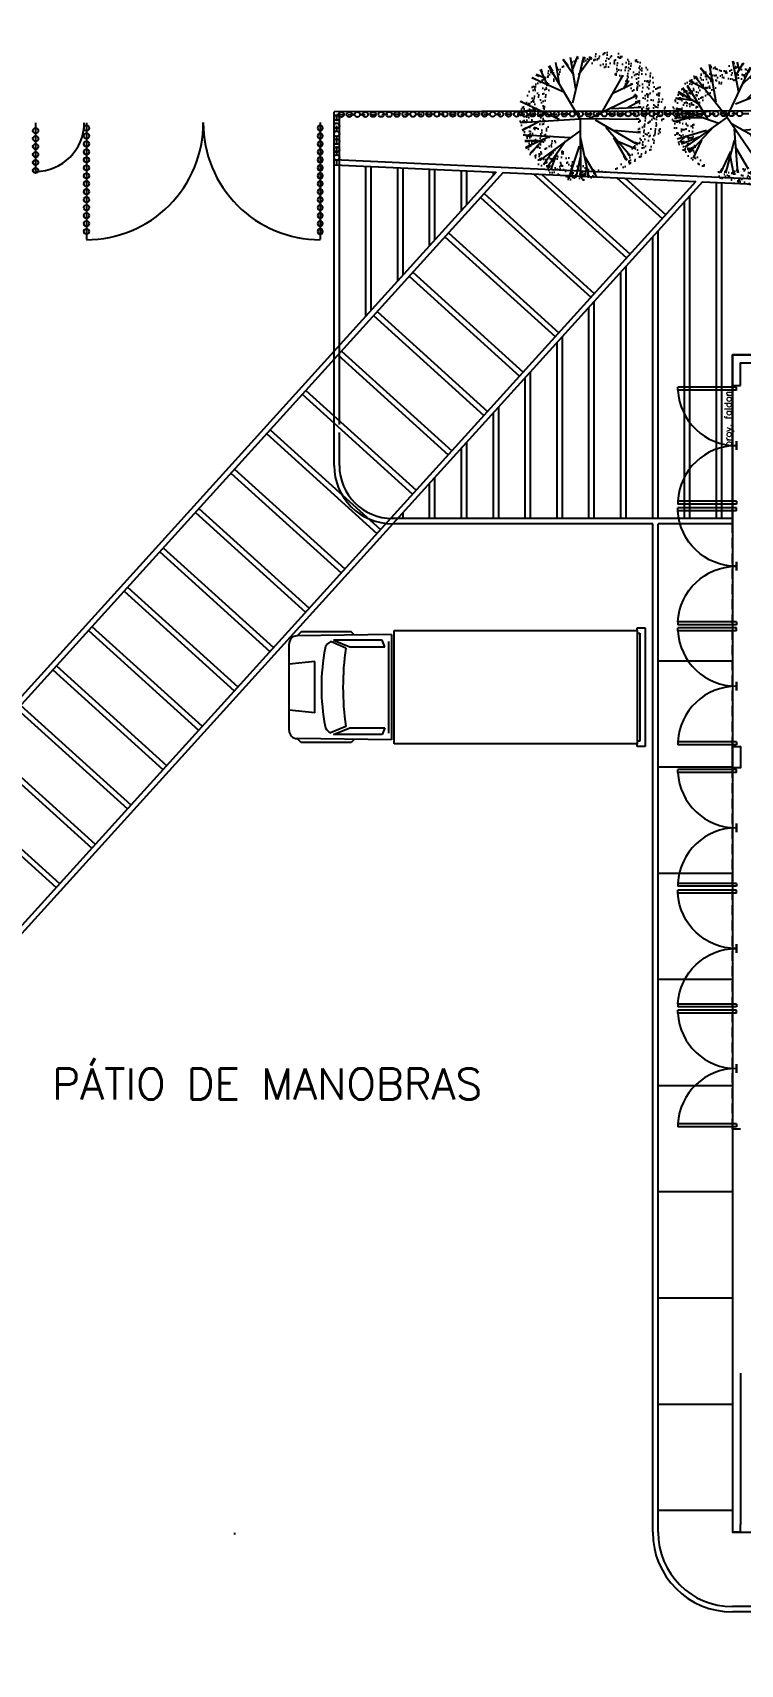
# Model space of a CAD drawing. Extents: x -358 to -207, y -206 to -105.
# Drawn here: x -302.27 to -288.94, y -136.27 to -105.53 of the extents above; entities that cross this region are included whole.
import ezdxf
from ezdxf.enums import TextEntityAlignment as Align

# ---------------------------------------------------------------- set-up
doc = ezdxf.new("R2010")
doc.units = 0
doc.header["$LTSCALE"] = 1.5
doc.header["$MEASUREMENT"] = 0
doc.linetypes.add('HIDDEN2', pattern=[0.1875, 0.125, -0.0625])
doc.layers.get('0').update_dxf_attribs({"linetype": 'CONTINUOUS'})
for name, color, linetype in [('ARBOLES', 253, 'CONTINUOUS'), ('AREAS', 253, 'CONTINUOUS'), ('CARROS', 6, 'CONTINUOUS'), ('CCPTAS', 6, 'CONTINUOUS'), ('OBRAEXTERIOR', 15, 'CONTINUOUS'), ('OBRAEXTERIOR1', 10, 'CONTINUOUS'), ('PROY', 7, 'HIDDEN2'), ('RCMURO01', 3, 'CONTINUOUS'), ('REJA', 15, 'CONTINUOUS'), ('TEX', 4, 'CONTINUOUS')]:
    doc.layers.add(name, color=color, linetype=linetype)
doc.styles.add('REG-60', font='ROMANS.shx', dxfattribs={"height": 0.195})
doc.styles.add('ROMANS', font='ROMANS.SHX')

# ---------------------------------------------------------------- blocks, each defined once
blk = doc.blocks.new('CAMION')
for p, q in [((-1.041, 6.477), (-0.967, 6.551)), ((-1.041, 5.537), (-1.041, 6.477)), ((-0.991, 4.775), (-0.967, 6.555)), ((-0.815, 6.706), (0.815, 6.706)), ((-0.483, 6.223), (-0.432, 6.706)), ((0.483, 6.223), (0.432, 6.706)), ((0.991, 4.775), (0.967, 6.555)), ((1.041, 6.477), (0.967, 6.551)), ((1.041, 5.537), (1.041, 6.477)), ((-0.483, 6.223), (0.483, 6.223)), ((-0.889, 5.867), (-0.762, 5.563)), ((-0.889, 4.953), (-0.889, 5.867)), ((-0.864, 5.918), (-0.838, 5.958)), ((-0.737, 5.639), (-0.859, 5.925)), ((0.737, 5.639), (0.859, 5.925)), ((0.889, 5.867), (0.762, 5.563)), ((0.864, 5.918), (0.838, 5.958)), ((0.889, 4.953), (0.889, 5.867)), ((-0.991, 5.486), (-1.041, 5.537)), ((-0.762, 5.563), (-0.762, 4.902)), ((0.762, 5.563), (0.762, 4.902)), ((0.991, 5.486), (1.041, 5.537)), ((-0.762, 4.902), (-0.889, 4.953)), ((0.762, 4.902), (0.889, 4.953)), ((-1.067, 0.152), (-1.067, 4.724)), ((-1.067, 4.724), (1.067, 4.724)), ((0.991, 4.775), (-0.991, 4.775)), ((-0.864, 4.826), (0.864, 4.826)), ((1.067, 4.724), (1.067, 0.152)), ((-1.118, 0), (-1.118, 0.152)), ((-1.118, 0.152), (-1.067, 0.152)), ((1.118, 0), (-1.118, 0)), ((1.067, 0.152), (-1.067, 0.152)), ((-1.016, 0.102), (-1.016, 0.152)), ((1.016, 0.102), (-1.016, 0.102)), ((1.016, 0.152), (1.016, 0.102)), ((1.067, 0.152), (1.118, 0.152)), ((1.118, 0.152), (1.118, 0))]:
    blk.add_line(p, q)
for centre, radius, start, end in [((-0.815, 6.553), 0.152, 90, 179.2462), ((0.815, 6.553), 0.152, 0.7538, 90), ((-0.709, 5.877), 0.152, 100.7953, 147.5288), ((0, 2.156), 3.94, 79.2047, 100.7953), ((0.709, 5.877), 0.152, 32.4712, 79.2047), ((0, 0.324), 5.366, 82.1096, 97.8904)]:
    blk.add_arc(centre, radius, start, end)
blk = doc.blocks.new('ARBOL2')
at = {"layer": 'ARBOLES'}
h = blk.add_hatch(dxfattribs=at)
h.set_pattern_fill('AR-SAND', color=4, scale=0.07, angle=134.8483, style=0)
h.set_pattern_definition([(37.5, (-1.17423, 3.63081), (-0.0044095, 0.1348777), [0, -0.1064, 0, -0.119, 0, -0.11375]), (7.5, (-1.17423, 3.63081), (0.1238844, 0.19755), [0, -0.0574, 0, -0.0959, 0, -0.03675]), (327.5, (-1.26033, 3.63081), (0.21799, 0.000396), [0, -0.035, 0, -0.126, 0, -0.1645]), (317.5, (-1.26033, 3.63081), (0.210429, 0.061437), [0, -0.0175, 0, -0.0826, 0, -0.0945])])
edge = h.paths.add_edge_path()
edge.add_arc((-0.267, 0.372), 0.945, 134.8483, 494.8483)
edge = h.paths.add_edge_path()
edge.add_arc((0, 0), 0.945, 134.8483, 494.8483)
at = {"layer": 'ARBOLES', "color": 3}
for p, q in [((-0.593, 0.749), (-0.628, 0.784)), ((-0.517, 0.809), (-0.549, 0.85)), ((-0.452, 0.852), (-0.461, 0.899)), ((-0.255, 0.872), (-0.268, 0.909)), ((-0.061, 0.939), (-0.074, 0.986)), ((0.123, 0.995), (0.115, 0.943)), ((0.197, 0.931), (0.2, 0.975)), ((0.342, 0.906), (0.31, 0.871)), ((0.419, 0.872), (0.364, 0.82)), ((-0.821, 0.606), (-0.808, 0.603)), ((-0.77, 0.661), (-0.788, 0.682)), ((-0.877, 0.492), (-0.804, 0.474)), ((0.741, 0.431), (0.772, 0.458)), ((0.818, 0.28), (0.777, 0.283)), ((0.778, 0.321), (0.818, 0.346)), ((0.852, 0.229), (0.806, 0.214)), ((0.883, 0.149), (0.831, 0.153)), ((0.905, 0.115), (0.86, 0.104)), ((0.918, 0.043), (0.864, 0.052)), ((-1.029, -0.052), (-0.999, -0.065)), ((-1.015, -0.16), (-0.972, -0.168)), ((0.842, -0.254), (0.816, -0.246)), ((-0.979, -0.265), (-0.954, -0.265)), ((-0.898, -0.483), (-0.819, -0.386)), ((0.737, -0.472), (0.706, -0.442)), ((0.803, -0.381), (0.78, -0.376)), ((0.839, -0.315), (0.802, -0.305)), ((-0.749, -0.681), (-0.675, -0.607)), ((-0.662, -0.795), (-0.624, -0.769)), ((0.428, -0.77), (0.415, -0.679)), ((0.517, -0.766), (0.495, -0.689)), ((0.621, -0.729), (0.559, -0.652)), ((0.68, -0.63), (0.594, -0.576)), ((-0.556, -0.85), (-0.548, -0.794)), ((-0.5, -0.896), (-0.49, -0.843)), ((-0.092, -0.98), (-0.074, -0.917)), ((0.095, -0.985), (0.062, -0.908)), ((0.225, -0.885), (0.203, -0.821)), ((0.35, -0.854), (0.299, -0.795))]:
    blk.add_line(p, q, dxfattribs=at)
at = {"layer": 'ARBOLES', "color": 8}
for p, q in [((-0.082, 0.141), (-0.622, 0.791)), ((-0.392, 0.691), (-0.542, 0.851)), ((-0.322, 0.451), (-0.452, 0.901)), ((-0.042, -0.009), (-0.262, 0.921)), ((-0.082, 0.241), (0.138, 0.991)), ((0.008, 0.561), (-0.062, 0.991)), ((-0.012, 0.431), (0.338, 0.921)), ((0.118, 0.591), (0.418, 0.881)), ((0.158, 0.671), (0.208, 0.981)), ((-0.672, 0.561), (-0.822, 0.611)), ((-0.562, 0.411), (-0.782, 0.681)), ((-0.212, 0.311), (-0.872, 0.501)), ((0.238, 0.071), (0.808, 0.351)), ((0.528, 0.221), (0.778, 0.461)), ((0.698, 0.291), (0.828, 0.291)), ((-0.042, 0.001), (0.848, 0.231)), ((0.238, -0.889), (-0.042, 0.001)), ((0.138, 0.051), (0.758, -0.469)), ((0.388, 0.091), (0.928, 0.051)), ((0.558, 0.151), (0.888, 0.161)), ((0.758, 0.051), (0.908, 0.111)), ((-0.722, -0.189), (-1.042, -0.059)), ((-0.262, -0.169), (-1.022, -0.179)), ((-0.492, -0.179), (-0.952, -0.379)), ((-0.692, -0.259), (-0.892, -0.489)), ((-0.742, -0.689), (-0.042, -0.009)), ((0.288, -0.079), (0.418, -0.779)), ((0.358, -0.139), (0.828, -0.319)), ((0.608, -0.229), (0.848, -0.259)), ((-0.782, -0.299), (-1.002, -0.269)), ((-0.522, -0.459), (-0.822, -0.589)), ((-0.392, -0.339), (-0.492, -0.899)), ((0.048, -0.319), (-0.082, -0.989)), ((0.338, -0.389), (0.608, -0.729)), ((0.438, -0.499), (0.678, -0.639)), ((0.548, -0.289), (0.808, -0.389)), ((-0.452, -0.639), (-0.652, -0.799)), ((-0.542, -0.709), (-0.562, -0.849)), ((-0.012, -0.719), (0.088, -0.989)), ((0.138, -0.599), (0.358, -0.849)), ((0.458, -0.559), (0.508, -0.769))]:
    blk.add_line(p, q, dxfattribs=at)
blk = doc.blocks.new('REJA')
at = {"layer": 'REJA'}
blk.add_circle((0, 0), 0.05, dxfattribs=at)
blk = doc.blocks.new('PTA-2')
for p, q in [((-0.475, 0.5), (-0.5, 0.5)), ((-0.5, 0), (-0.5, 0.5)), ((-0.475, 0), (-0.475, 0.5)), ((0.475, 0.5), (0.5, 0.5)), ((0.475, 0), (0.475, 0.5)), ((0.5, 0), (0.5, 0.5)), ((-0.475, 0), (-0.5, 0)), ((0.037, 0), (-0.037, 0)), ((-0.037, 0), (0.037, 0)), ((0.475, 0), (0.5, 0))]:
    blk.add_line(p, q)
for centre, start, end in [((-0.501, 0), 0.0552, 87.0072), ((0.501, 0), 92.9928, 179.9448)]:
    blk.add_arc(centre, 0.501, start, end)

msp = doc.modelspace()

# ---------------------------------------------------------------- linework, layer by layer
at = {"layer": 'AREAS'}
msp.add_lwpolyline([(-277.71, -111.6), (-289.09, -111.6), (-289.09, -133.78), (-277.71, -133.78)], close=True, dxfattribs=at)
at = {"layer": 'OBRAEXTERIOR'}
for p, q in [((-240.492, -106.91), (-296.59, -107.021)), ((-296.49, -112.913), (-296.49, -107.021)), ((-295.99, -110.871), (-295.99, -108.048)), ((-295.89, -110.76), (-295.89, -108.053)), ((-295.39, -110.208), (-295.39, -108.076)), ((-295.29, -110.098), (-295.29, -108.08)), ((-294.79, -109.545), (-294.79, -108.103)), ((-294.69, -109.435), (-294.69, -108.108)), ((-294.19, -108.883), (-294.19, -108.131)), ((-294.09, -108.772), (-294.09, -108.135)), ((-293.59, -108.22), (-293.59, -108.158)), ((-289.39, -114.682), (-289.39, -108.351)), ((-289.29, -114.682), (-289.29, -108.356)), ((-289.99, -114.682), (-289.99, -108.713)), ((-289.89, -114.682), (-289.89, -108.603)), ((-290.59, -114.682), (-290.59, -109.376)), ((-290.49, -114.682), (-290.49, -109.266)), ((-291.19, -114.682), (-291.19, -110.039)), ((-291.09, -114.682), (-291.09, -109.928)), ((-291.69, -114.682), (-291.69, -110.591)), ((-291.79, -114.682), (-291.79, -110.702)), ((-292.29, -114.682), (-292.29, -111.254)), ((-292.39, -114.682), (-292.39, -111.364)), ((-289.09, -114.782), (-289.09, -111.6)), ((-292.99, -114.682), (-292.99, -112.027)), ((-292.89, -114.682), (-292.89, -111.917)), ((-293.59, -114.682), (-293.59, -112.69)), ((-293.49, -114.682), (-293.49, -112.579)), ((-296.49, -113.682), (-296.49, -113.062)), ((-294.19, -114.682), (-294.19, -113.352)), ((-294.09, -114.682), (-294.09, -113.242)), ((-294.79, -114.682), (-294.79, -114.015)), ((-294.69, -114.682), (-294.69, -113.905)), ((-295.29, -114.682), (-295.29, -114.567)), ((-289.09, -114.682), (-295.49, -114.682)), ((-295.39, -114.682), (-295.39, -114.678)), ((-289.09, -114.782), (-290.49, -114.782)), ((-290.49, -133.78), (-290.49, -114.782)), ((-277.71, -135.18), (-289.09, -135.18))]:
    msp.add_line(p, q, dxfattribs=at)
at = {"layer": 'OBRAEXTERIOR', "color": 7}
for p, q in [((-296.59, -113.682), (-296.59, -107.021)), ((-293.537, -108.161), (-326.794, -144.894)), ((-293.407, -108.167), (-326.653, -144.887)), ((-296.59, -108.021), (-293.537, -108.161)), ((-296.586, -107.921), (-240.418, -110.5)), ((-293.407, -108.167), (-289.781, -108.333)), ((-289.781, -108.333), (-324.577, -146.766)), ((-289.651, -108.339), (-324.57, -146.907)), ((-289.651, -108.339), (-240.418, -110.6)), ((-240.316, -111.6), (-289.09, -111.6)), ((-290.59, -114.782), (-295.49, -114.782)), ((-290.59, -133.78), (-290.59, -114.782)), ((-277.71, -135.28), (-289.09, -135.28))]:
    msp.add_line(p, q, dxfattribs=at)
at = {"layer": 'OBRAEXTERIOR', "color": 8}
for p, q in [((-292.832, -108.193), (-291.086, -109.775)), ((-292.675, -108.2), (-291.019, -109.7)), ((-291.263, -108.265), (-290.415, -109.033)), ((-291.106, -108.272), (-290.347, -108.959)), ((-293.833, -108.637), (-291.757, -110.516)), ((-293.765, -108.562), (-291.69, -110.442)), ((-294.504, -109.378), (-292.428, -111.257)), ((-294.437, -109.304), (-292.361, -111.183)), ((-295.175, -110.119), (-293.099, -111.999)), ((-295.108, -110.045), (-293.032, -111.924)), ((-295.846, -110.861), (-293.77, -112.74)), ((-295.779, -110.786), (-293.703, -112.666)), ((-296.45, -111.528), (-294.374, -113.407)), ((-296.517, -111.602), (-294.442, -113.481)), ((-297.188, -112.343), (-295.113, -114.222)), ((-297.121, -112.269), (-295.046, -114.148)), ((-297.86, -113.084), (-295.784, -114.964)), ((-297.792, -113.01), (-295.717, -114.89)), ((-298.531, -113.826), (-296.455, -115.705)), ((-298.464, -113.752), (-296.388, -115.631)), ((-299.202, -114.567), (-297.126, -116.446)), ((-299.135, -114.493), (-297.059, -116.372)), ((-299.806, -115.234), (-297.73, -117.114)), ((-299.873, -115.308), (-297.797, -117.188)), ((-300.544, -116.05), (-298.469, -117.929)), ((-300.477, -115.976), (-298.401, -117.855)), ((-301.215, -116.791), (-299.14, -118.67)), ((-301.148, -116.717), (-299.073, -118.596)), ((-301.887, -117.532), (-299.811, -119.412)), ((-301.819, -117.458), (-299.744, -119.337)), ((-302.558, -118.274), (-300.482, -120.153)), ((-302.491, -118.2), (-300.415, -120.079)), ((-303.162, -118.941), (-301.086, -120.82)), ((-303.229, -119.015), (-301.153, -120.894)), ((-303.9, -119.756), (-301.824, -121.636)), ((-303.833, -119.682), (-301.757, -121.561))]:
    msp.add_line(p, q, dxfattribs=at)
at = {"layer": 'OBRAEXTERIOR', "color": 7}
for centre, radius in [((-295.49, -113.682), 1.1), ((-289.09, -133.78), 1.5)]:
    msp.add_arc(centre, radius, 180, 270, dxfattribs=at)
at = {"layer": 'OBRAEXTERIOR'}
for centre, radius in [((-295.49, -113.682), 1), ((-289.09, -133.78), 1.4)]:
    msp.add_arc(centre, radius, 180, 270, dxfattribs=at)
at = {"layer": 'OBRAEXTERIOR1'}
for p, q in [((-290.49, -117.363), (-289.09, -117.363)), ((-290.49, -119.363), (-289.09, -119.363)), ((-290.49, -121.363), (-289.09, -121.363)), ((-290.49, -123.363), (-289.09, -123.363)), ((-290.49, -125.363), (-289.09, -125.363)), ((-290.49, -127.363), (-289.09, -127.363)), ((-290.49, -129.363), (-289.09, -129.363)), ((-290.49, -131.363), (-289.09, -131.363)), ((-290.49, -133.363), (-289.09, -133.363))]:
    msp.add_line(p, q, dxfattribs=at)
at = {"layer": 'PROY'}
for p, q in [((-289.09, -118.98), (-289.09, -112.18)), ((-289.09, -126.18), (-289.09, -119.38)), ((-298.458, -133.82), (-298.458, -133.79))]:
    msp.add_line(p, q, dxfattribs=at)
at = {"layer": 'RCMURO01'}
for p, q in [((-289.09, -111.6), (-277.71, -111.6)), ((-289.09, -111.6), (-289.09, -112.18)), ((-289.09, -112.18), (-288.94, -112.18)), ((-289.09, -126.18), (-289.09, -133.78)), ((-289.09, -126.18), (-288.94, -126.18)), ((-288.94, -130.78), (-288.94, -133.63)), ((-288.94, -133.78), (-288.94, -133.63))]:
    msp.add_line(p, q, dxfattribs=at)
at = {"layer": 'RCMURO01', "ltscale": 0.06}
msp.add_line((-288.94, -133.78), (-289.09, -133.78), dxfattribs=at)
at = {"layer": 'RCMURO01'}
for points in [[(-288.94, -112.18), (-288.94, -111.75), (-277.71, -111.75)], [(-289.09, -118.98), (-288.94, -118.98), (-288.94, -119.38), (-289.09, -119.38), (-289.09, -118.98)]]:
    msp.add_lwpolyline(points, dxfattribs=at)
at = {"layer": 'REJA'}
for p, q in [((-302.209, -107.227), (-302.209, -108.143)), ((-301.252, -107.227), (-301.252, -109.427)), ((-296.852, -107.221), (-296.852, -109.427)), ((-296.852, -107.227), (-296.852, -109.427))]:
    msp.add_line(p, q, dxfattribs=at)
at = {"layer": 'REJA', "linetype": 'HIDDEN2', "ltscale": 0.6}
msp.add_lwpolyline([(-296.54, -108.034), (-296.54, -107.071), (-240.535, -106.96), (-240.474, -107.413), (-240.468, -110.5)], dxfattribs=at)
at = {"layer": 'REJA'}
for centre, radius, start, end in [((-302.209, -107.227), 0.916, 270, 0), ((-301.252, -107.231), 2.2, 270, 0.1317), ((-296.852, -107.231), 2.2, 179.8683, 270)]:
    msp.add_arc(centre, radius, start, end, dxfattribs=at)

# ---------------------------------------------------------------- block references
at = {"layer": 'ARBOLES'}
for p, xscale, yscale, zscale, rotation in [((-291.972, -107.201), 1.181594637999623, 1.181594637999623, 1.181594637999623, 256.1532805728133), ((-289.23, -107.14), 1.05757571935107, 1.05757571935107, 1.05757571935107, 200.838152889245)]:
    msp.add_blockref('ARBOL2', p, dxfattribs=dict(at, xscale=xscale, yscale=yscale, zscale=zscale, rotation=rotation))
at = {"layer": 'CARROS', "rotation": 90}
msp.add_blockref('CAMION', (-290.732, -117.861), dxfattribs=at)
at = {"layer": 'CCPTAS', "ltscale": 0.06, "yscale": 2.2, "zscale": 2.2, "rotation": 90}
for p, xscale in [((-289.015, -113.31), 2.2), ((-289.015, -115.583), -2.2), ((-289.015, -117.843), 2.2), ((-289.015, -120.51), 2.2), ((-289.015, -122.783), -2.2), ((-289.015, -125.043), 2.2)]:
    msp.add_blockref('PTA-2', p, dxfattribs=dict(at, xscale=xscale))
at = {"layer": 'REJA'}
for p, rotation in [((-296.54, -107.134), 90), ((-296.54, -107.284), 90), ((-296.453, -107.07), 0.1128432466427218), ((-296.303, -107.07), 0.1128432466427218), ((-296.153, -107.07), 0.1128432466427218), ((-296.003, -107.07), 0.1128432466427218), ((-295.853, -107.069), 0.1128432466427218), ((-295.703, -107.069), 0.1128432466427218), ((-295.553, -107.069), 0.1128432466427218), ((-295.403, -107.068), 0.1128432466427218), ((-295.253, -107.068), 0.1128432466427218), ((-295.103, -107.068), 0.1128432466427218), ((-294.953, -107.067), 0.1128432466427218), ((-294.803, -107.067), 0.1128432466427218), ((-294.653, -107.067), 0.1128432466427218), ((-294.503, -107.067), 0.1128432466427218), ((-294.353, -107.066), 0.1128432466427218), ((-294.203, -107.066), 0.1128432466427218), ((-294.053, -107.066), 0.1128432466427218), ((-293.903, -107.065), 0.1128432466427218), ((-293.753, -107.065), 0.1128432466427218), ((-293.603, -107.065), 0.1128432466427218), ((-293.453, -107.064), 0.1128432466427218), ((-293.303, -107.064), 0.1128432466427218), ((-293.153, -107.064), 0.1128432466427218), ((-293.003, -107.064), 0.1128432466427218), ((-292.853, -107.063), 0.1128432466427218), ((-292.703, -107.063), 0.1128432466427218), ((-292.553, -107.063), 0.1128432466427218), ((-292.403, -107.062), 0.1128432466427218), ((-292.253, -107.062), 0.1128432466427218), ((-292.103, -107.062), 0.1128432466427218), ((-291.953, -107.062), 0.1128432466427218), ((-291.803, -107.061), 0.1128432466427218), ((-291.653, -107.061), 0.1128432466427218), ((-291.503, -107.061), 0.1128432466427218), ((-291.353, -107.06), 0.1128432466427218), ((-291.203, -107.06), 0.1128432466427218), ((-291.053, -107.06), 0.1128432466427218), ((-290.903, -107.059), 0.1128432466427218), ((-290.753, -107.059), 0.1128432466427218), ((-290.603, -107.059), 0.1128432466427218), ((-290.453, -107.059), 0.1128432466427218), ((-290.303, -107.058), 0.1128432466427218), ((-290.153, -107.058), 0.1128432466427218), ((-290.003, -107.058), 0.1128432466427218), ((-289.853, -107.057), 0.1128432466427218), ((-289.703, -107.057), 0.1128432466427218), ((-289.553, -107.057), 0.1128432466427218), ((-289.403, -107.057), 0.1128432466427218), ((-289.253, -107.056), 0.1128432466427218), ((-289.103, -107.056), 0.1128432466427218), ((-288.953, -107.056), 0.1128432466427218), ((-302.209, -107.377), 270), ((-302.209, -107.527), 270), ((-301.252, -107.327), 270), ((-301.252, -107.477), 270), ((-301.252, -107.627), 270), ((-296.54, -107.434), 90), ((-296.54, -107.584), 90), ((-302.209, -107.677), 270), ((-302.209, -107.827), 270), ((-301.252, -107.777), 270), ((-301.252, -107.927), 270), ((-296.54, -107.734), 90), ((-296.54, -107.884), 90), ((-302.209, -107.977), 270), ((-302.209, -108.127), 270), ((-301.252, -108.077), 270), ((-301.252, -108.227), 270), ((-301.252, -108.377), 270), ((-301.252, -108.527), 270), ((-301.252, -108.677), 270), ((-301.252, -108.827), 270), ((-301.252, -108.977), 270), ((-301.252, -109.127), 270), ((-301.252, -109.277), 270)]:
    msp.add_blockref('REJA', p, dxfattribs=dict(at, rotation=rotation))
at = {"layer": 'REJA', "xscale": -1, "rotation": 90}
for p in [(-296.852, -107.327), (-296.852, -107.477), (-296.852, -107.627), (-296.852, -107.777), (-296.852, -107.927), (-296.852, -108.077), (-296.852, -108.227), (-296.852, -108.377), (-296.852, -108.527), (-296.852, -108.677), (-296.852, -108.827), (-296.852, -108.977), (-296.852, -109.127), (-296.852, -109.277)]:
    msp.add_blockref('REJA', p, dxfattribs=at)

# ---------------------------------------------------------------- texts
at = {"style": 'REG-60'}
msp.add_text('PÁTIO DE MANOBRAS', height=0.585, dxfattribs=at).set_placement((-301.898, -125.626))
at = {"layer": 'TEX', "style": 'ROMANS'}
msp.add_text('proy. faldon', height=0.13, rotation=90, dxfattribs=at).set_placement((-289.107, -112.804), align=Align.CENTER)

doc.saveas('drawing.dxf')
